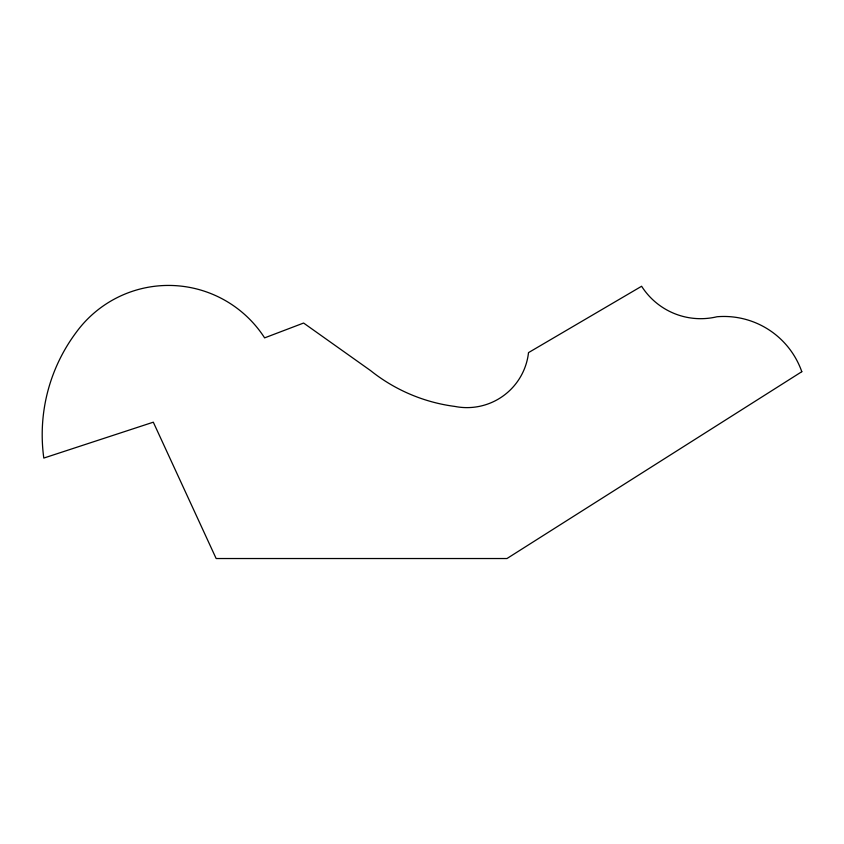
<?xml version="1.0" encoding="UTF-8"?>
<svg xmlns="http://www.w3.org/2000/svg" width="844" height="844" viewBox="0 0 844 844"><rect width="100%" height="100%" fill="white"/><g stroke="black" fill="none" stroke-linecap="round" stroke-linejoin="round"><path stroke-width="1.27" d="M801.8 371.698L506.97 558.528L216.148 558.528L153.313 422.19L43.804 458.07A170.931 170.931 0 0 1 76.118 332.494A114.256 114.256 0 0 1 264.615 337.874L303.597 323.041L370.537 370.569A170.182 170.182 0 0 0 454.916 406.439A61.928 61.928 0 0 0 528.513 352.623L641.619 286.253A69.989 69.989 0 0 0 717.02 316.753A82.522 82.522 0 0 1 801.8 371.698"/></g></svg>
